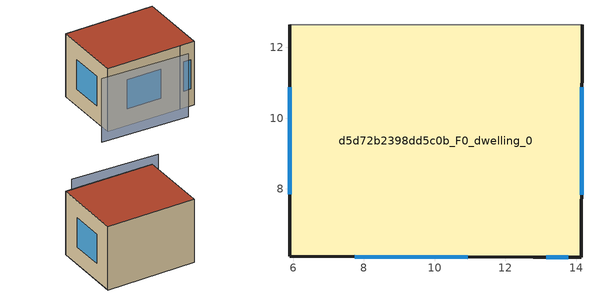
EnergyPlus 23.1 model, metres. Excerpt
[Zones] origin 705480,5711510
d5d72b2398dd5c0b_F0_dwelling_0
 floor ground (EU_floor_Construction): 14.15,6.06 14.17,12.65 5.9,12.63 5.9,6.1 12.79,6.07 z0
 wall outside (EU_wall_Construction): 14.17,12.65 14.15,6.06 12.79,6.07 5.9,6.1 5.9,12.63 z0:6
 wall adiabatic (EU_wall_Construction): 5.9,12.63 14.17,12.65 z0:6
 window (EU_Window_Construction): 5.9,7.85 5.9,10.88 / 14.16,10.88 14.15,7.83 / 13.78,6.06 13.15,6.06 / 10.94,6.07 7.75,6.09 z1.61:4.39
 roof outside (EU_roof_Construction): 14.17,12.65 14.15,6.06 12.79,6.07 5.9,6.1 5.9,12.63 z6
shading: 4.65,5 12.73,4.7 / 14.17,12.65 5.9,12.63 z0:6
[Building]
EU S2 Campaign: North Axis=0; Terrain=City; Solar Distribution=FullExterior
[Site:Location]
London: Latitude=51.5; Longitude=-0.5; Time Zone=0; Elevation=25
[SizingPeriod:WeatherFileDays]
AnnualSizingPeriod: Begin Month=1; Begin Day of Month=1; End Month=12; End Day of Month=31; Day of Week for Start Day=Monday; Use Weather File Daylight Saving Period=No; Use Weather File Rain and Snow Indicators=No
[MATERIAL]
EU_InternalMass_Material: Roughness=MediumRough; Thickness=0.1; Conductivity=1; Density=1800; Specific Heat=900; Thermal Absorptance=0.9; Solar Absorptance=0.7; Visible Absorptance=0.7
[MATERIAL:NOMASS] Roughness=MediumRough; Thermal Absorptance=0.9; Solar Absorptance=0.7; Visible Absorptance=0.7
Name | Thermal Resistance
EU_wall_NoMass | 0.735294
EU_roof_NoMass | 0.520833
EU_floor_NoMass | 1.81159
[WINDOWMATERIAL:SIMPLEGLAZINGSYSTEM]
EU_Window_SimpleGlazing: UFactor=3.92; Solar Heat Gain Coefficient=0.85; Visible Transmittance=0.85
[CONSTRUCTION]
EU_wall_Construction: EU_wall_NoMass
EU_roof_Construction: EU_roof_NoMass
EU_floor_Construction: EU_floor_NoMass
EU_InternalMass_Construction: EU_InternalMass_Material
EU_Window_Construction: EU_Window_SimpleGlazing
[ZONE]
d5d72b2398dd5c0b_F0_dwelling_0: Type=1; Multiplier=1; Ceiling Height=autocalculate; Volume=325.151; Floor Area=autocalculate; Part of Total Floor Area=Yes
[INTERNALMASS]
d5d72b2398dd5c0b_F0_dwelling_0_EU_InternalMass: Construction=EU_InternalMass_Construction; Zone or ZoneList=d5d72b2398dd5c0b_F0_dwelling_0; Surface Area=54.1916
[OTHEREQUIPMENT]
EU_Step8_InternalGain_d5d72b2398dd5c0b_F0_dwelling_0_f000: Fuel Type=Electricity; Zone or ZoneList or Space or SpaceList=d5d72b2398dd5c0b_F0_dwelling_0; Schedule=EU_Step8_GainSchedule_d5d72b2398dd5c0b_F0_dwelling_0_f000; Design Level Calculation Method=Watts/Area; Power per Zone Floor Area=1; Fraction Latent=0; Fraction Radiant=0; Fraction Lost=0; Carbon Dioxide Generation Rate=0; EndUse Subcategory=EU_Step8_InternalGains
[ZONEVENTILATION:DESIGNFLOWRATE]
EU_ConstantAir_d5d72b2398dd5c0b_F0_dwelling_0: Zone or ZoneList or Space or SpaceList=d5d72b2398dd5c0b_F0_dwelling_0; Schedule=EU_AlwaysOn; Design Flow Rate Calculation Method=AirChanges/Hour; Air Changes per Hour=0.48; Ventilation Type=Natural; Fan Pressure Rise=0; Fan Total Efficiency=1; Constant Term Coefficient=1; Temperature Term Coefficient=0; Velocity Term Coefficient=0; Velocity Squared Term Coefficient=0; Minimum Indoor Temperature=-100; Maximum Indoor Temperature=100; Delta Temperature=-100; Minimum Outdoor Temperature=-100; Maximum Outdoor Temperature=100; Maximum Wind Speed=40
[HVACTEMPLATE:THERMOSTAT]
EU_HeatOnly_d5d72b2398dd5c0b_F0_dwelling_0: Constant Heating Setpoint=20; Constant Cooling Setpoint=50
[HVACTEMPLATE:ZONE:IDEALLOADSAIRSYSTEM]
d5d72b2398dd5c0b_F0_dwelling_0: Template Thermostat=EU_HeatOnly_d5d72b2398dd5c0b_F0_dwelling_0; System Availability Schedule=EU_AlwaysOn; Maximum Heating Supply Air Temperature=50; Minimum Cooling Supply Air Temperature=13; Maximum Heating Supply Air Humidity Ratio=0.0156; Minimum Cooling Supply Air Humidity Ratio=0.0077; Heating Limit=NoLimit; Cooling Limit=NoLimit; Heating Availability Schedule=EU_AlwaysOn; Cooling Availability Schedule=EU_CoolingOff; Dehumidification Control Type=ConstantSensibleHeatRatio; Cooling Sensible Heat Ratio=0.7; Dehumidification Setpoint=60; Humidification Control Type=None; Humidification Setpoint=30; Outdoor Air Method=None; Outdoor Air Flow Rate per Person=0.00944; Outdoor Air Flow Rate per Zone Floor Area=0; Outdoor Air Flow Rate per Zone=0; Demand Controlled Ventilation Type=None; Outdoor Air Economizer Type=NoEconomizer; Heat Recovery Type=None; Sensible Heat Recovery Effectiveness=0.7; Latent Heat Recovery Effectiveness=0.65
[SIZING:ZONE]
d5d72b2398dd5c0b_F0_dwelling_0: Zone Cooling Design Supply Air Temperature Input Method=SupplyAirTemperature; Zone Cooling Design Supply Air Temperature=13; Zone Heating Design Supply Air Temperature Input Method=SupplyAirTemperature; Zone Heating Design Supply Air Temperature=50; Zone Cooling Design Supply Air Humidity Ratio=0.008; Zone Heating Design Supply Air Humidity Ratio=0.008; Cooling Design Air Flow Method=DesignDay; Cooling Design Air Flow Rate=0; Cooling Minimum Air Flow per Zone Floor Area=0.000762; Cooling Minimum Air Flow=0; Cooling Minimum Air Flow Fraction=0.2; Heating Design Air Flow Method=DesignDay; Heating Design Air Flow Rate=0; Heating Maximum Air Flow per Zone Floor Area=0.002032; Heating Maximum Air Flow=0.141576; Heating Maximum Air Flow Fraction=0.3; Account for Dedicated Outdoor Air System=No; Dedicated Outdoor Air System Control Strategy=NeutralSupplyAir; Dedicated Outdoor Air Low Setpoint Temperature for Design=autosize; Dedicated Outdoor Air High Setpoint Temperature for Design=autosize; Zone Load Sizing Method=Sensible Load Only No Latent Load; Zone Latent Cooling Design Supply Air Humidity Ratio Input Method=HumidityRatioDifference; Zone Cooling Design Supply Air Humidity Ratio Difference=0.005; Zone Latent Heating Design Supply Air Humidity Ratio Input Method=HumidityRatioDifference; Zone Humidification Design Supply Air Humidity Ratio Difference=0.005
[SCHEDULE:CONSTANT]
Name | Hourly Value
EU_AlwaysOn | 1
EU_CoolingOff | 0
[SCHEDULE:FILE]
EU_Step8_GainSchedule_d5d72b2398dd5c0b_F0_dwelling_0_f000: File=../../schedules/d5d72b2398dd5c0b/d5d72b2398dd5c0b_F0_dwelling_0_f000_gain.csv; Column Number=1; Rows to Skip at Top=0; Number of Hours of Data=8760; Column Separator=Comma; Interpolate to Timestep=No; Minutes per Item=60; Adjust Schedule for Daylight Savings=Yes
